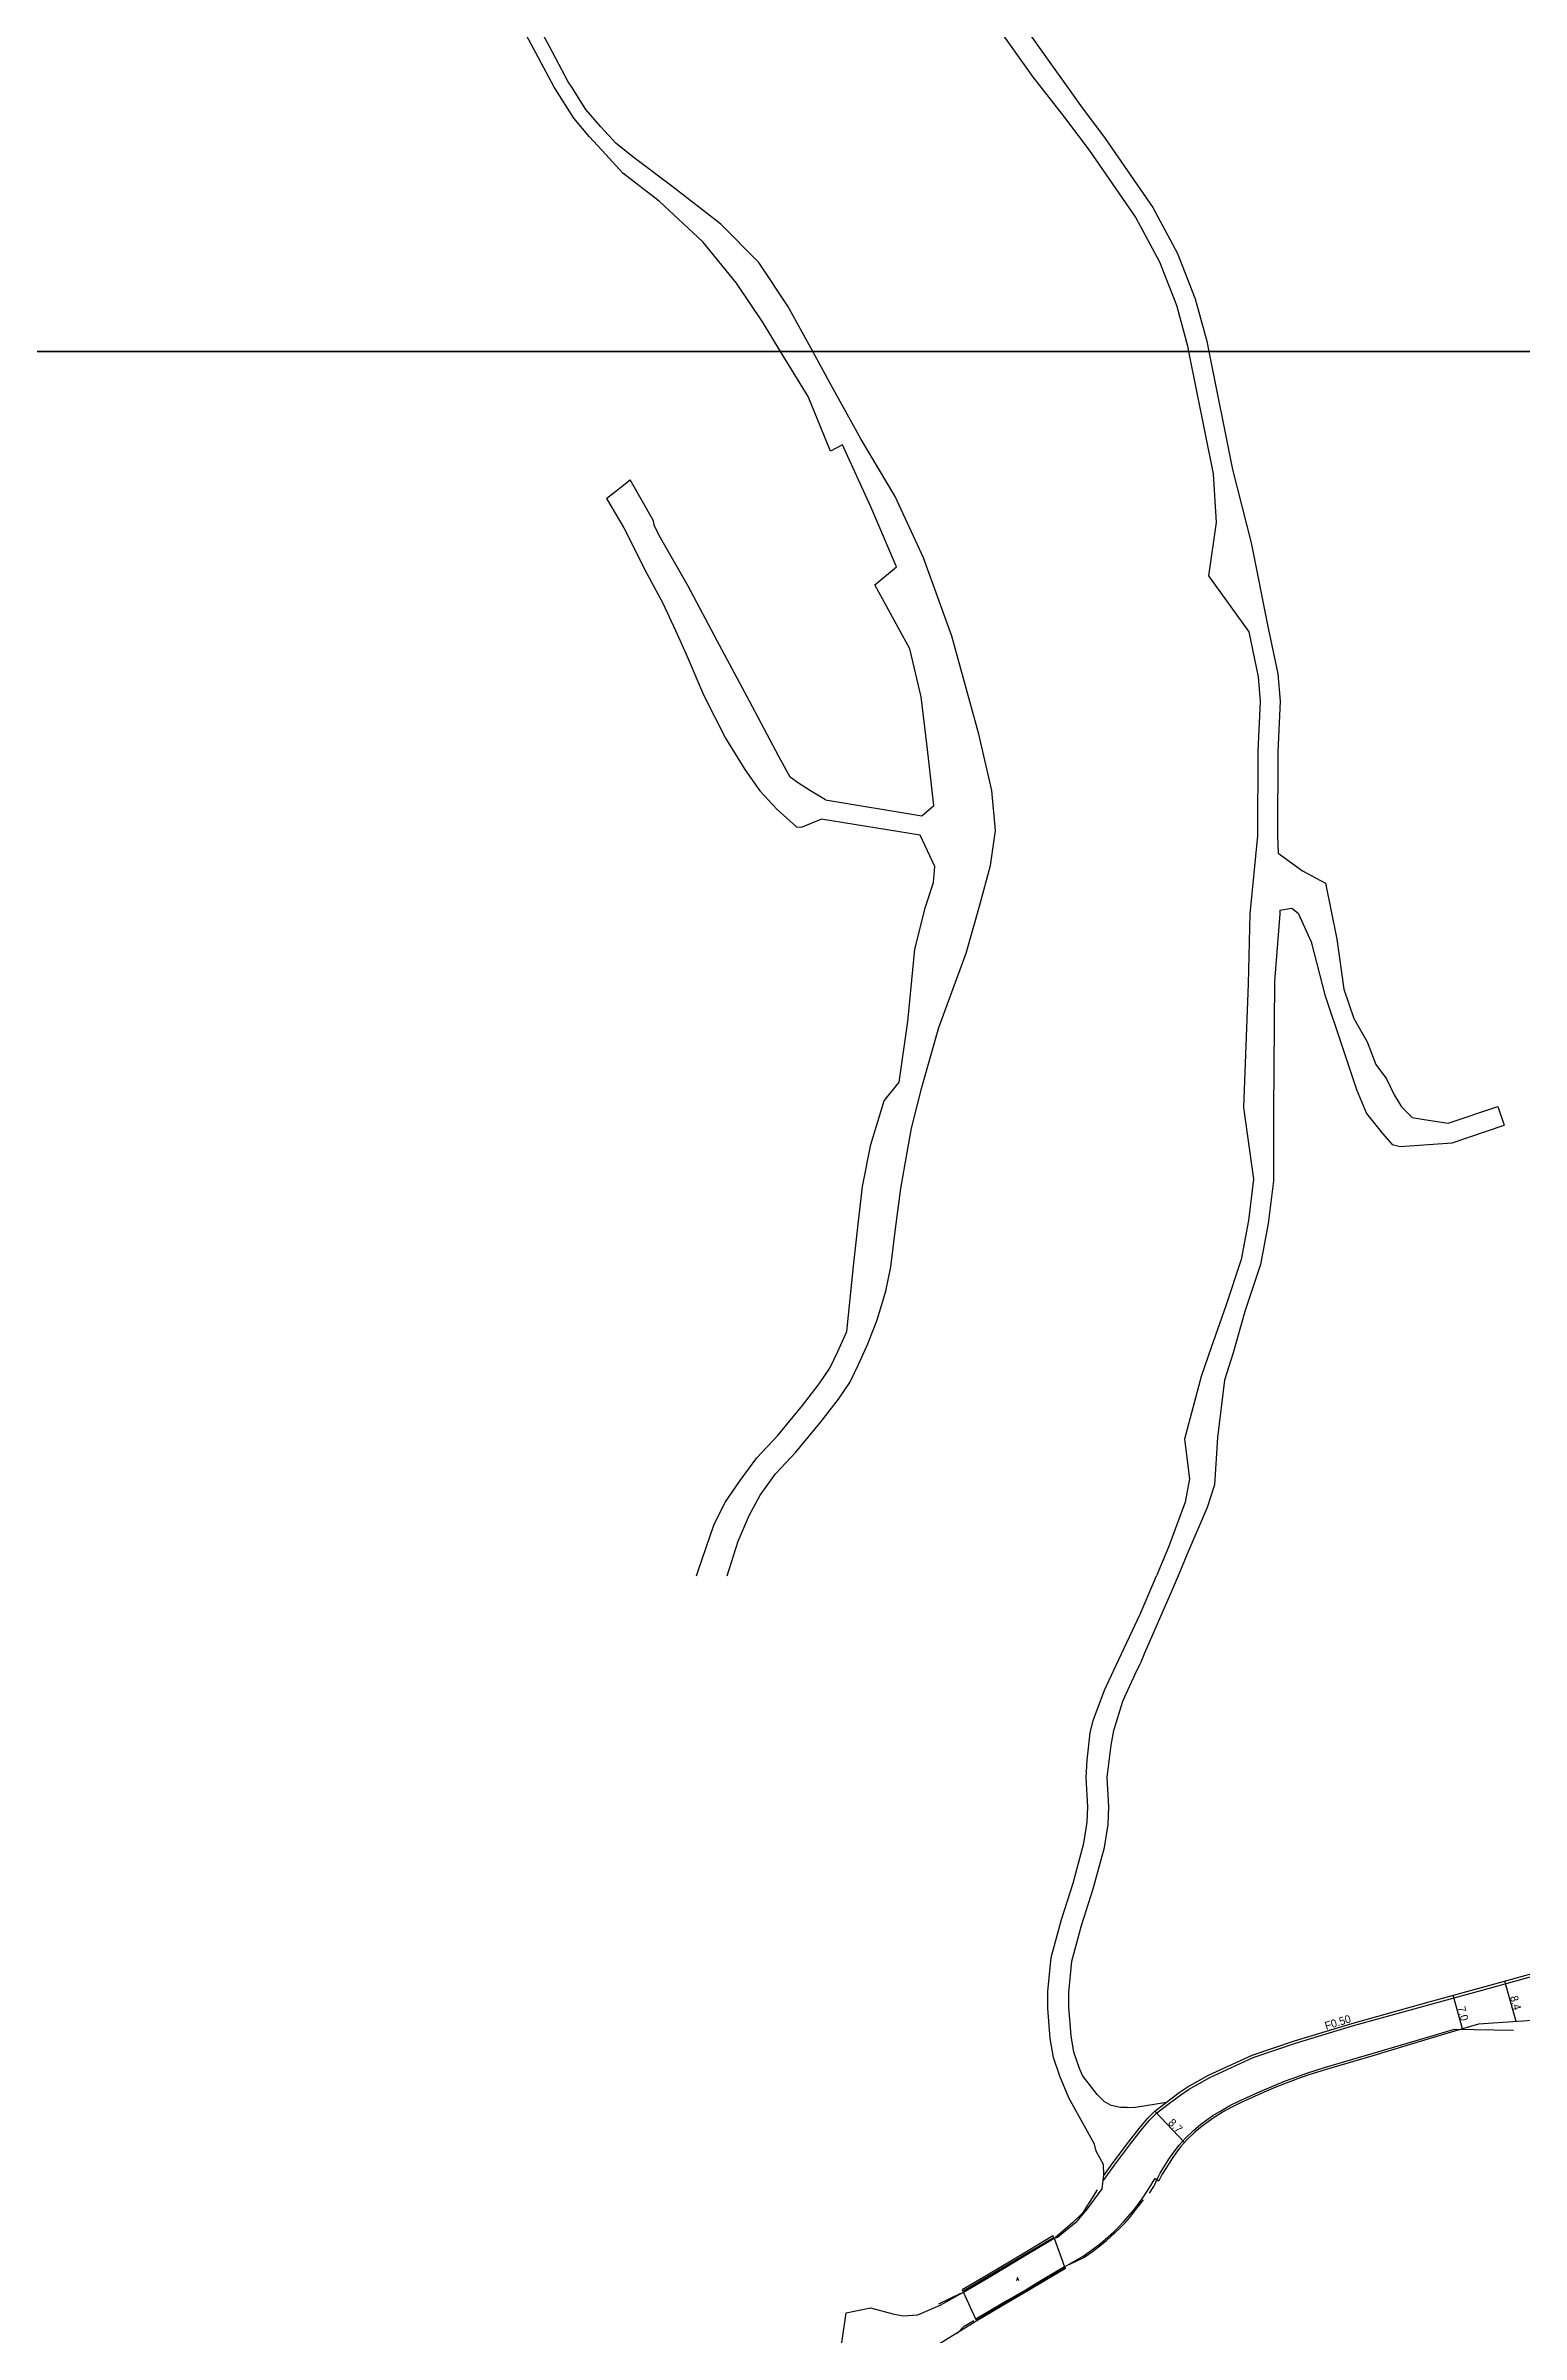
# Model space of a CAD drawing. Header units: metres. Extents: x -16000 to -13600, y -81000 to -78000.
# Drawn here: x -15702.7 to -15405.3, y -80199.6 to -79738.4 of the extents above; entities that cross this region are included whole.
import ezdxf

# ---------------------------------------------------------------- set-up
doc = ezdxf.new("R2010")
doc.units = ezdxf.units.M
doc.header["$LTSCALE"] = 2.5
for name, color, linetype in [('側溝・桝', 7, 'Continuous'), ('図郭', 7, 'Continuous'), ('幅員', 7, 'Continuous'), ('歩道・分離帯・安全施設', 7, 'Continuous'), ('舗装', 7, 'Continuous'), ('道路', 7, 'Continuous')]:
    doc.layers.add(name, color=color, linetype=linetype)
doc.styles.get("Standard").update_dxf_attribs({"font": ''})
doc.styles.add('YOKO_DECO', font='txt.shx', dxfattribs={"bigfont": 'extfont.shx'})
doc.styles.get('Standard').set_extended_font_data('@MS PGothic')

msp = doc.modelspace()

# ---------------------------------------------------------------- linework, layer by layer
at = {"layer": '側溝・桝'}
for points in [[(-15489.6, -80168.69), (-15487.32, -80165.55), (-15484.1, -80161.23), (-15481.92, -80158.45), (-15480.25, -80156.47), (-15478.83, -80155.05), (-15476.49, -80153.23), (-15473.95, -80151.33), (-15472.39, -80150.28), (-15468.11, -80147.86), (-15459.37, -80143.86), (-15450.86, -80140.94), (-15439.36, -80137.46), (-15423.79, -80133.15), (-15410.52, -80129.52), (-15400.57, -80126.76)], [(-15489.45, -80167.58), (-15487.75, -80165.24), (-15484.52, -80160.91), (-15482.33, -80158.12), (-15480.64, -80156.11), (-15479.18, -80154.65), (-15476.81, -80152.81)]]:
    msp.add_lwpolyline(points, dxfattribs=at)
at = {"layer": '図郭'}
for points in [[(-16000, -79800), (-15200, -79800), (-15200, -79200), (-16000, -79200)], [(-16000, -80400), (-15200, -80400), (-15200, -79800), (-16000, -79800)]]:
    msp.add_lwpolyline(points, close=True, dxfattribs=at)
at = {"layer": '幅員'}
for points in [[(-15406.38, -80136.57), (-15408.63, -80128.44)], [(-15417.19, -80138.07), (-15419.04, -80131.3)], [(-15473.24, -80160.91), (-15479.18, -80154.65)]]:
    msp.add_lwpolyline(points, dxfattribs=at)
at = {"layer": '歩道・分離帯・安全施設'}
for points in [[(-15480.23, -80171.18), (-15479.38, -80169.8), (-15479.13, -80169.32), (-15478.99, -80168.98), (-15478.6, -80168.11), (-15478.11, -80167.15), (-15477.38, -80165.93), (-15476.22, -80164.12), (-15475.18, -80162.65), (-15474.26, -80161.48), (-15473.08, -80160.12), (-15471.41, -80158.51), (-15469.94, -80157.29), (-15467.48, -80155.53), (-15465.75, -80154.48), (-15464.04, -80153.51), (-15462, -80152.5), (-15457.95, -80150.65), (-15455.3, -80149.52), (-15452.86, -80148.55), (-15450.58, -80147.71), (-15448.52, -80146.98), (-15444.78, -80145.8), (-15435.39, -80143.04), (-15425.61, -80140.12), (-15418.81, -80138.12), (-15406.93, -80138.33)], [(-15490.78, -80170.52), (-15493.76, -80175.18), (-15495.77, -80177.18), (-15499.23, -80180.08)], [(-15496.42, -80185.57), (-15493.48, -80184.11), (-15491.76, -80182.92), (-15489.92, -80181.54), (-15488.89, -80180.68), (-15487.21, -80179.19), (-15486.18, -80178.18), (-15485.23, -80177.19), (-15484.28, -80176.11), (-15482.98, -80174.49), (-15481.47, -80172.48)], [(-15499.6, -80180.14), (-15508.77, -80185.62), (-15517.66, -80190.88)], [(-15515.18, -80196.72), (-15508.93, -80193.03), (-15504.85, -80190.68), (-15501.4, -80188.62), (-15497.27, -80186.16)], [(-15518.31, -80191.41), (-15522.75, -80193.56)], [(-15519.03, -80199.48), (-15517.62, -80197.98), (-15515.63, -80196.85)]]:
    msp.add_lwpolyline(points, dxfattribs=at)
at = {"layer": '舗装'}
for points in [[(-15499.46, -80180.26), (-15497.37, -80186.01)], [(-15515.28, -80196.56), (-15517.71, -80191.13)]]:
    msp.add_lwpolyline(points, dxfattribs=at)
at = {"layer": '道路'}
for points in [[(-15596.69, -79746.77), (-15597.39, -79745.67), (-15601.24, -79738.41), (-15605.52, -79730.59), (-15609.32, -79723.31), (-15612.05, -79719.21), (-15614.56, -79715.64), (-15619.24, -79710.63), (-15623.73, -79707.2), (-15631.32, -79702.98), (-15636.97, -79700.4), (-15639.91, -79699.71), (-15643.27, -79700.23)], [(-15600.2, -79746.77), (-15603.89, -79739.83), (-15608.17, -79732), (-15611.9, -79724.85), (-15614.53, -79720.91), (-15616.9, -79717.53), (-15621.25, -79712.87), (-15625.38, -79709.72), (-15632.68, -79705.65), (-15637.95, -79703.26), (-15639.75, -79703.34), (-15640.78, -79704.38)], [(-15512.97, -79731.78), (-15503.72, -79744.79), (-15502.17, -79746.77)], [(-15509.43, -79728.99), (-15500.32, -79741.8), (-15496.8, -79746.77)], [(-15554.6, -79800), (-15558.09, -79794.26), (-15563.51, -79786.24), (-15570.26, -79777.96), (-15579.06, -79769.73), (-15586.42, -79764.07), (-15589.8, -79760.32), (-15593.1, -79756.74), (-15596.25, -79753.01), (-15599.98, -79747.18), (-15600.2, -79746.77)], [(-15548.13, -79800), (-15553.14, -79790.91), (-15559, -79782.09), (-15566.64, -79774.4), (-15576.5, -79766.73), (-15584.12, -79761.02), (-15587.75, -79758.12), (-15590.85, -79754.76), (-15593.84, -79751.23), (-15596.69, -79746.77)], [(-15502.17, -79746.77), (-15497.39, -79752.85)], [(-15496.8, -79746.77), (-15494.19, -79750.45)], [(-15494.19, -79750.45), (-15489.18, -79757.13), (-15482.15, -79767.31)], [(-15497.39, -79752.85), (-15492.42, -79759.47), (-15483, -79773.12), (-15482.15, -79774.69)], [(-15482.15, -79767.31), (-15479.59, -79771.02), (-15474.62, -79780.25), (-15471.02, -79789.42), (-15468.7, -79797.98), (-15468.3, -79800)], [(-15482.15, -79774.69), (-15478.25, -79781.93), (-15474.82, -79790.68), (-15472.6, -79798.9), (-15472.38, -79800)], [(-15565.33, -80046.76), (-15563.14, -80039.75), (-15560.9, -80034.6), (-15558.74, -80030.48), (-15555.62, -80026.23), (-15551.53, -80021.87), (-15546.41, -80015.68), (-15542.92, -80011.18), (-15540.63, -80007.78), (-15538.88, -80004.17), (-15537.04, -80000.04), (-15535.15, -79995.2), (-15533.4, -79989.42), (-15532.37, -79984.47), (-15531.41, -79976.81), (-15530.38, -79968.68), (-15529.06, -79961.47), (-15528.22, -79956.53), (-15526.05, -79948.05), (-15522.71, -79936.29), (-15517.17, -79921.25), (-15514.5, -79911.84), (-15512.32, -79903.62), (-15511.3, -79896.54), (-15512.01, -79888.51), (-15514.65, -79877.17), (-15520.06, -79857.4), (-15525.77, -79841.6), (-15531.49, -79829.23), (-15538.42, -79817.62), (-15544.31, -79806.93), (-15548.13, -79800)], [(-15526.14, -79893.58), (-15523.73, -79891.55), (-15525.08, -79879.65), (-15526.26, -79869.61), (-15528.57, -79859.92), (-15535.58, -79847.04), (-15531.26, -79843.41), (-15536.41, -79831.34), (-15542.09, -79818.87), (-15544.55, -79820.1), (-15549.07, -79809.11), (-15554.6, -79800)], [(-15472.38, -79800), (-15467.45, -79824.69), (-15466.8, -79834.5), (-15468.36, -79845.21), (-15460.24, -79856.54), (-15458.34, -79865.57), (-15457.93, -79870.59), (-15458.42, -79880.59), (-15458.46, -79897.61), (-15460.02, -79913.34), (-15460.37, -79927.47), (-15461.3, -79952.35), (-15459.29, -79966.85), (-15460.31, -79975.13), (-15461.76, -79982.99), (-15464.86, -79992.32), (-15467.82, -80000.78), (-15469.82, -80006.6), (-15473.21, -80019.24), (-15472.19, -80027.2), (-15473.1, -80031.9), (-15476.44, -80040.99), (-15478.83, -80046.76)], [(-15468.3, -79800), (-15463.55, -79823.8), (-15459.78, -79838.62), (-15456.31, -79855.76), (-15454.37, -79865), (-15453.92, -79870.52), (-15454.42, -79880.69), (-15454.46, -79897.55), (-15454.34, -79901.16)], [(-15589.68, -79829.64), (-15584.94, -79825.92)], [(-15589.68, -79829.64), (-15586.17, -79835.56), (-15581.58, -79844.79), (-15578.33, -79850.74), (-15575.77, -79856.23), (-15573.63, -79861.05), (-15570.09, -79869.38), (-15565.72, -79877.94), (-15561.83, -79884.25), (-15558.78, -79888.56), (-15555.29, -79892.34), (-15551.36, -79895.81), (-15550.41, -79895.87), (-15546.43, -79894.3)], [(-15545.52, -79890.38), (-15548.58, -79888.59), (-15551.02, -79887), (-15552.66, -79885.84), (-15554.97, -79881.65), (-15560.86, -79870.49), (-15567.41, -79858.37), (-15573.22, -79847.3), (-15579.05, -79837.08), (-15580.05, -79835.02), (-15580.19, -79834.15), (-15584.94, -79825.92)], [(-15526.5, -79897.53), (-15546.43, -79894.3)], [(-15526.5, -79897.53), (-15546.43, -79894.3)], [(-15545.52, -79890.38), (-15526.14, -79893.58)], [(-15545.52, -79890.38), (-15526.14, -79893.58)], [(-15571.13, -80045.52), (-15568.03, -80036.57), (-15565.84, -80032.03), (-15562.74, -80027.54), (-15559.39, -80022.96), (-15555.25, -80018.54), (-15550.21, -80012.44), (-15546.81, -80008.07), (-15544.7, -80004.93), (-15543.06, -80001.55), (-15541.27, -79997.53), (-15539.89, -79984.36), (-15539.04, -79976.48), (-15538.11, -79968.29), (-15536.44, -79959.83), (-15533.7, -79951.05), (-15530.67, -79947.27), (-15528.95, -79935.08), (-15527.52, -79920.45), (-15525.38, -79911.93), (-15523.76, -79907.06), (-15523.5, -79903.8), (-15526.5, -79897.53)], [(-15454.34, -79901.16), (-15449.4, -79904.71), (-15444.78, -79907.16), (-15442.53, -79918.49), (-15441.07, -79928.53), (-15439.09, -79934.44), (-15436.36, -79939.13), (-15434.64, -79943.73), (-15432.5, -79946.63), (-15430.98, -79949.82), (-15429.46, -79952.25), (-15427.33, -79954.41), (-15424.89, -79954.83), (-15420.09, -79955.52), (-15410.08, -79952.15)], [(-15453.98, -79912.59), (-15453.96, -79913.33), (-15455.09, -79926.98), (-15455.24, -79953.12), (-15455.3, -79967.17), (-15456.35, -79975.73), (-15457.88, -79983.99), (-15461.04, -79993.5), (-15463.39, -80001.79), (-15465.13, -80007.3), (-15466.52, -80018.87), (-15467.14, -80028.41), (-15468.64, -80032.96), (-15472.76, -80042.56), (-15474.5, -80046.76)], [(-15453.98, -79912.59), (-15451.54, -79912.21), (-15450.27, -79913.25), (-15447.71, -79919.02), (-15444.9, -79929.68), (-15441.49, -79939.9), (-15438.53, -79948.73), (-15436.52, -79953.62), (-15433.28, -79957.65), (-15431.34, -79959.85), (-15429.72, -79960.25), (-15419.29, -79959.48), (-15408.8, -79955.94)], [(-15410.08, -79952.15), (-15408.8, -79955.94)], [(-15571.56, -80046.76), (-15571.13, -80045.52)], [(-15491.02, -80162.68), (-15491.33, -80161.32), (-15496.53, -80151.94), (-15498.34, -80147.58), (-15499.62, -80143.81), (-15500.29, -80139.99), (-15500.76, -80133.88), (-15500.76, -80130.52), (-15500.1, -80123.67), (-15498.02, -80116.04), (-15495.67, -80108.67), (-15493.51, -80100.66), (-15492.85, -80096.43), (-15492.71, -80093.29), (-15493.02, -80087.38), (-15492.85, -80083.93), (-15492.23, -80078.37), (-15491.6, -80075.94), (-15489.3, -80069.78), (-15486.99, -80064.79), (-15482.16, -80054.46), (-15479.36, -80048.03), (-15478.83, -80046.76)], [(-15474.5, -80046.76), (-15475.68, -80049.6), (-15481.25, -80062.37), (-15482.16, -80064.52)], [(-15484.77, -80153.93), (-15486.12, -80153.9), (-15487.98, -80153.53), (-15489.38, -80152.7), (-15490.83, -80151.29), (-15493.79, -80147.44), (-15494.36, -80146.07), (-15495.49, -80142.76), (-15496.07, -80139.46), (-15496.51, -80133.71), (-15496.51, -80130.72), (-15495.9, -80124.44), (-15493.94, -80117.24), (-15491.59, -80109.87), (-15489.34, -80101.54), (-15488.61, -80096.86), (-15488.45, -80093.27), (-15488.76, -80087.38), (-15488.73, -80086.83), (-15487.99, -80080.91), (-15487.43, -80077.93), (-15485.6, -80072.02), (-15485.38, -80071.41), (-15483.14, -80066.58), (-15482.16, -80064.52)], [(-15484.77, -80153.93), (-15483.08, -80153.83), (-15476.81, -80152.81), (-15474.26, -80150.89), (-15472.68, -80149.83), (-15468.35, -80147.39), (-15459.57, -80143.37), (-15451.02, -80140.44), (-15439.51, -80136.95), (-15423.93, -80132.64), (-15410.66, -80129.01), (-15400.72, -80126.25)], [(-15418.79, -80138.55), (-15425.48, -80140.56), (-15435.26, -80143.48), (-15444.65, -80146.24), (-15448.38, -80147.41), (-15450.43, -80148.14), (-15452.7, -80148.98), (-15455.13, -80149.95), (-15457.77, -80151.07), (-15461.8, -80152.91), (-15463.83, -80153.91), (-15465.52, -80154.87), (-15467.22, -80155.91), (-15469.66, -80157.65), (-15471.1, -80158.85), (-15472.74, -80160.44), (-15473.91, -80161.77), (-15474.82, -80162.92), (-15475.84, -80164.38), (-15476.99, -80166.17), (-15477.71, -80167.37), (-15478.19, -80168.3), (-15478.37, -80168.7)], [(-15403.08, -80136.34), (-15413.99, -80137.11), (-15418.79, -80138.55)], [(-15536.46, -80194.26), (-15532.01, -80195.46), (-15529.89, -80195.89), (-15526.92, -80195.72), (-15522.41, -80193.76), (-15517.71, -80191.13), (-15512.55, -80188.1), (-15505.11, -80183.63), (-15499.46, -80180.26), (-15498.78, -80180.01), (-15496.87, -80178.43), (-15494.91, -80176.86), (-15492.73, -80174.36), (-15489.81, -80170.33), (-15489.44, -80167.48), (-15489.55, -80165.38), (-15491.02, -80162.68)], [(-15497.37, -80186.01), (-15493.64, -80183.84), (-15491.94, -80182.67), (-15490.12, -80181.29), (-15489.1, -80180.43), (-15487.42, -80178.96), (-15486.41, -80177.95), (-15485.47, -80176.98), (-15484.53, -80175.9), (-15483.24, -80174.3), (-15481.72, -80172.29), (-15480, -80169.65), (-15479.5, -80168.84), (-15479.13, -80168.23), (-15478.37, -80168.7)], [(-15497.37, -80186.01), (-15501.5, -80188.46), (-15504.94, -80190.52), (-15509.03, -80192.87), (-15515.28, -80196.56)], [(-15541.35, -80195.29), (-15536.46, -80194.26)], [(-15570.25, -80222.4), (-15568.46, -80223.41), (-15566.08, -80223.32), (-15563.99, -80222.93), (-15557.96, -80217.13), (-15554.17, -80214.17), (-15546.07, -80207.9), (-15542.87, -80205.47), (-15541.35, -80195.29)], [(-15515.28, -80196.56), (-15515.08, -80196.9), (-15524.53, -80202.74)]]:
    msp.add_lwpolyline(points, dxfattribs=at)
for points in [[(-15517.71, -80191.13), (-15512.55, -80188.1), (-15505.11, -80183.63), (-15499.46, -80180.26), (-15499.73, -80179.8), (-15505.39, -80183.17), (-15512.82, -80187.64), (-15517.98, -80190.67)], [(-15517.71, -80191.13), (-15512.55, -80188.1), (-15505.11, -80183.63), (-15499.46, -80180.26), (-15497.37, -80186.01), (-15501.5, -80188.46), (-15504.94, -80190.52), (-15509.03, -80192.87), (-15515.28, -80196.56)], [(-15515.28, -80196.56), (-15509.03, -80192.87), (-15504.94, -80190.52), (-15501.5, -80188.46), (-15497.37, -80186.01), (-15497.17, -80186.34), (-15501.3, -80188.8), (-15504.75, -80190.86), (-15508.83, -80193.21), (-15515.08, -80196.9)]]:
    msp.add_lwpolyline(points, close=True, dxfattribs=at)

# ---------------------------------------------------------------- texts
at = {"layer": '側溝・桝'}
msp.add_text('F0.50', height=1.6, rotation=17, dxfattribs=at).set_placement((-15444.65, -80138.27))
at = {"layer": '幅員'}
for s, rotation, p in [('7.0', 285, (-15418.22, -80133.78)), ('8.4', 286, (-15407.63, -80131.63)), ('8.7', 315, (-15476.62, -80157.13))]:
    msp.add_text(s, height=1.6, rotation=rotation, dxfattribs=at).set_placement(p)
at = {"layer": '舗装', "style": 'YOKO_DECO'}
msp.add_text('A', height=0.75, dxfattribs=at).set_placement((-15507.12, -80188.84, 688.65))

doc.saveas('drawing.dxf')
